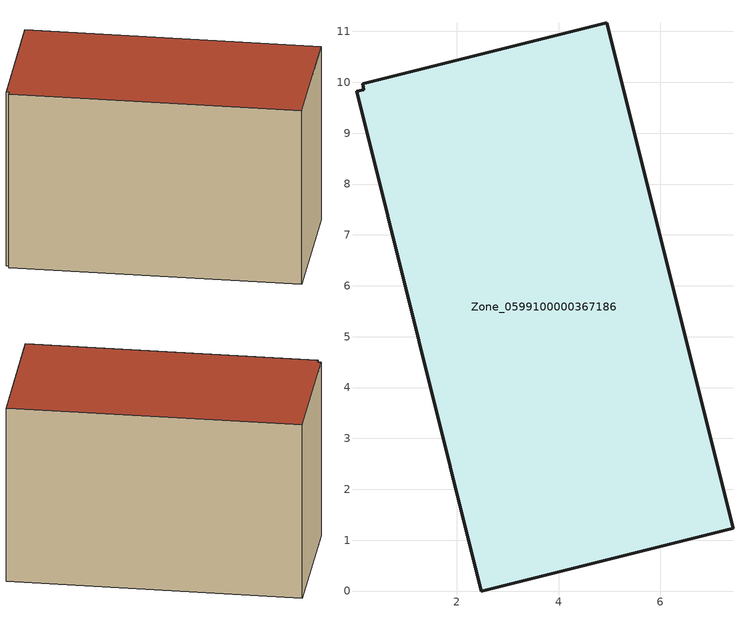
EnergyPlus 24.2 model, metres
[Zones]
Zone_0599100000367186
 floor ground (C_G): 0.15,9.97 4.95,11.17 7.43,1.23 2.48,0 0.03,9.83 0.17,9.86 z0
 wall outside (C_F): 7.43,1.23 4.95,11.17 0.15,9.97 0.17,9.86 0.03,9.83 2.48,0 7.43,1.23 z0:6.59
 roof outside (C_R): 4.95,11.17 0.15,9.97 0.17,9.86 0.03,9.83 2.48,0 7.43,1.23 z6.59
[BUILDING]
Pand.0599100000367186: North Axis=0; Terrain=City; Loads Convergence Tolerance Value=0.04; Temperature Convergence Tolerance Value=0.4; Solar Distribution=FullExterior; Maximum Number of Warmup Days=25; Minimum Number of Warmup Days=1
[Site:Location]
Rotterdam.The.Hague.AP_ZH_NLD Design_Conditions: Latitude=51.96; Longitude=4.45; Time Zone=1; Elevation=-4.5
[SITE:GROUNDTEMPERATURE:BUILDINGSURFACE]
18, 18, 18, 18, 18, 18, 18, 18, 18, 18, 18, 18
[MATERIAL] Thermal Absorptance=0.9; Solar Absorptance=0.7; Visible Absorptance=0.7
Name | Roughness | Thickness | Conductivity | Density | Specific Heat
G.TI.1992-2005 | MediumSmooth | 0.15 | 0.06 | 540 | 1210
F.TI.1992-2005 | Rough | 0.3 | 0.12 | 1920 | 840
R.TI.1992-2005 | MediumRough | 0.2 | 0.08 | 1500 | 1000
[CONSTRUCTION]
C_G: G.TI.1992-2005
C_F: F.TI.1992-2005
C_R: R.TI.1992-2005
[ZONE]
Zone_0599100000367186: Type=1; Multiplier=1; Ceiling Height=Autocalculate; Volume=Autocalculate; Floor Area=autocalculate; Part of Total Floor Area=Yes
[ZONEINFILTRATION:DESIGNFLOWRATE]
Infil_Zone_0599100000367186: Zone or ZoneList or Space or SpaceList=Zone_0599100000367186; Schedule=AlwaysOn; Design Flow Rate Calculation Method=Flow/Area; Flow Rate per Floor Area=0.0015; Constant Term Coefficient=1; Temperature Term Coefficient=0; Velocity Term Coefficient=0; Velocity Squared Term Coefficient=0
[HVACTEMPLATE:ZONE:IDEALLOADSAIRSYSTEM]
Zone_0599100000367186: Maximum Heating Supply Air Temperature=50; Minimum Cooling Supply Air Temperature=13; Maximum Heating Supply Air Humidity Ratio=0.0156; Minimum Cooling Supply Air Humidity Ratio=0.0077; Heating Limit=NoLimit; Cooling Limit=NoLimit; Dehumidification Control Type=ConstantSensibleHeatRatio; Cooling Sensible Heat Ratio=0.7; Dehumidification Setpoint=60; Humidification Control Type=None; Humidification Setpoint=30; Outdoor Air Method=None; Outdoor Air Flow Rate per Person=0.00944; Outdoor Air Flow Rate per Zone Floor Area=0; Outdoor Air Flow Rate per Zone=0; Demand Controlled Ventilation Type=None; Outdoor Air Economizer Type=NoEconomizer; Heat Recovery Type=None; Sensible Heat Recovery Effectiveness=0.7; Latent Heat Recovery Effectiveness=0.65
[ZONECONTROL:THERMOSTAT]
ThermostatControl_Zone_0599100000367186: Zone or ZoneList=Zone_0599100000367186; Control Type Schedule=DualSetpointControlType; Control 1=Thermostat_Zone_0599100000367186; Temperature Difference Between Cutout And Setpoint=0
[THERMOSTATSETPOINT:DUALSETPOINT]
Thermostat_Zone_0599100000367186: Heating Setpoint Temperature Schedule=HeatingSetpoint_Zone_0599100000367186; Cooling Setpoint Temperature Schedule=CoolingSetpoint_Zone_0599100000367186
[SCHEDULE:COMPACT]
HeatingSetpoint_Zone_0599100000367186: Through: 12/31, For: AllDays, Until: 24:00, 21
CoolingSetpoint_Zone_0599100000367186: Through: 12/31, For: AllDays, Until: 24:00, 24
DualSetpointControlType: Through: 12/31, For: AllDays, Until: 24:00, 4
AlwaysOn: Through: 12/31, For: AllDays, Until: 24:00, 1
